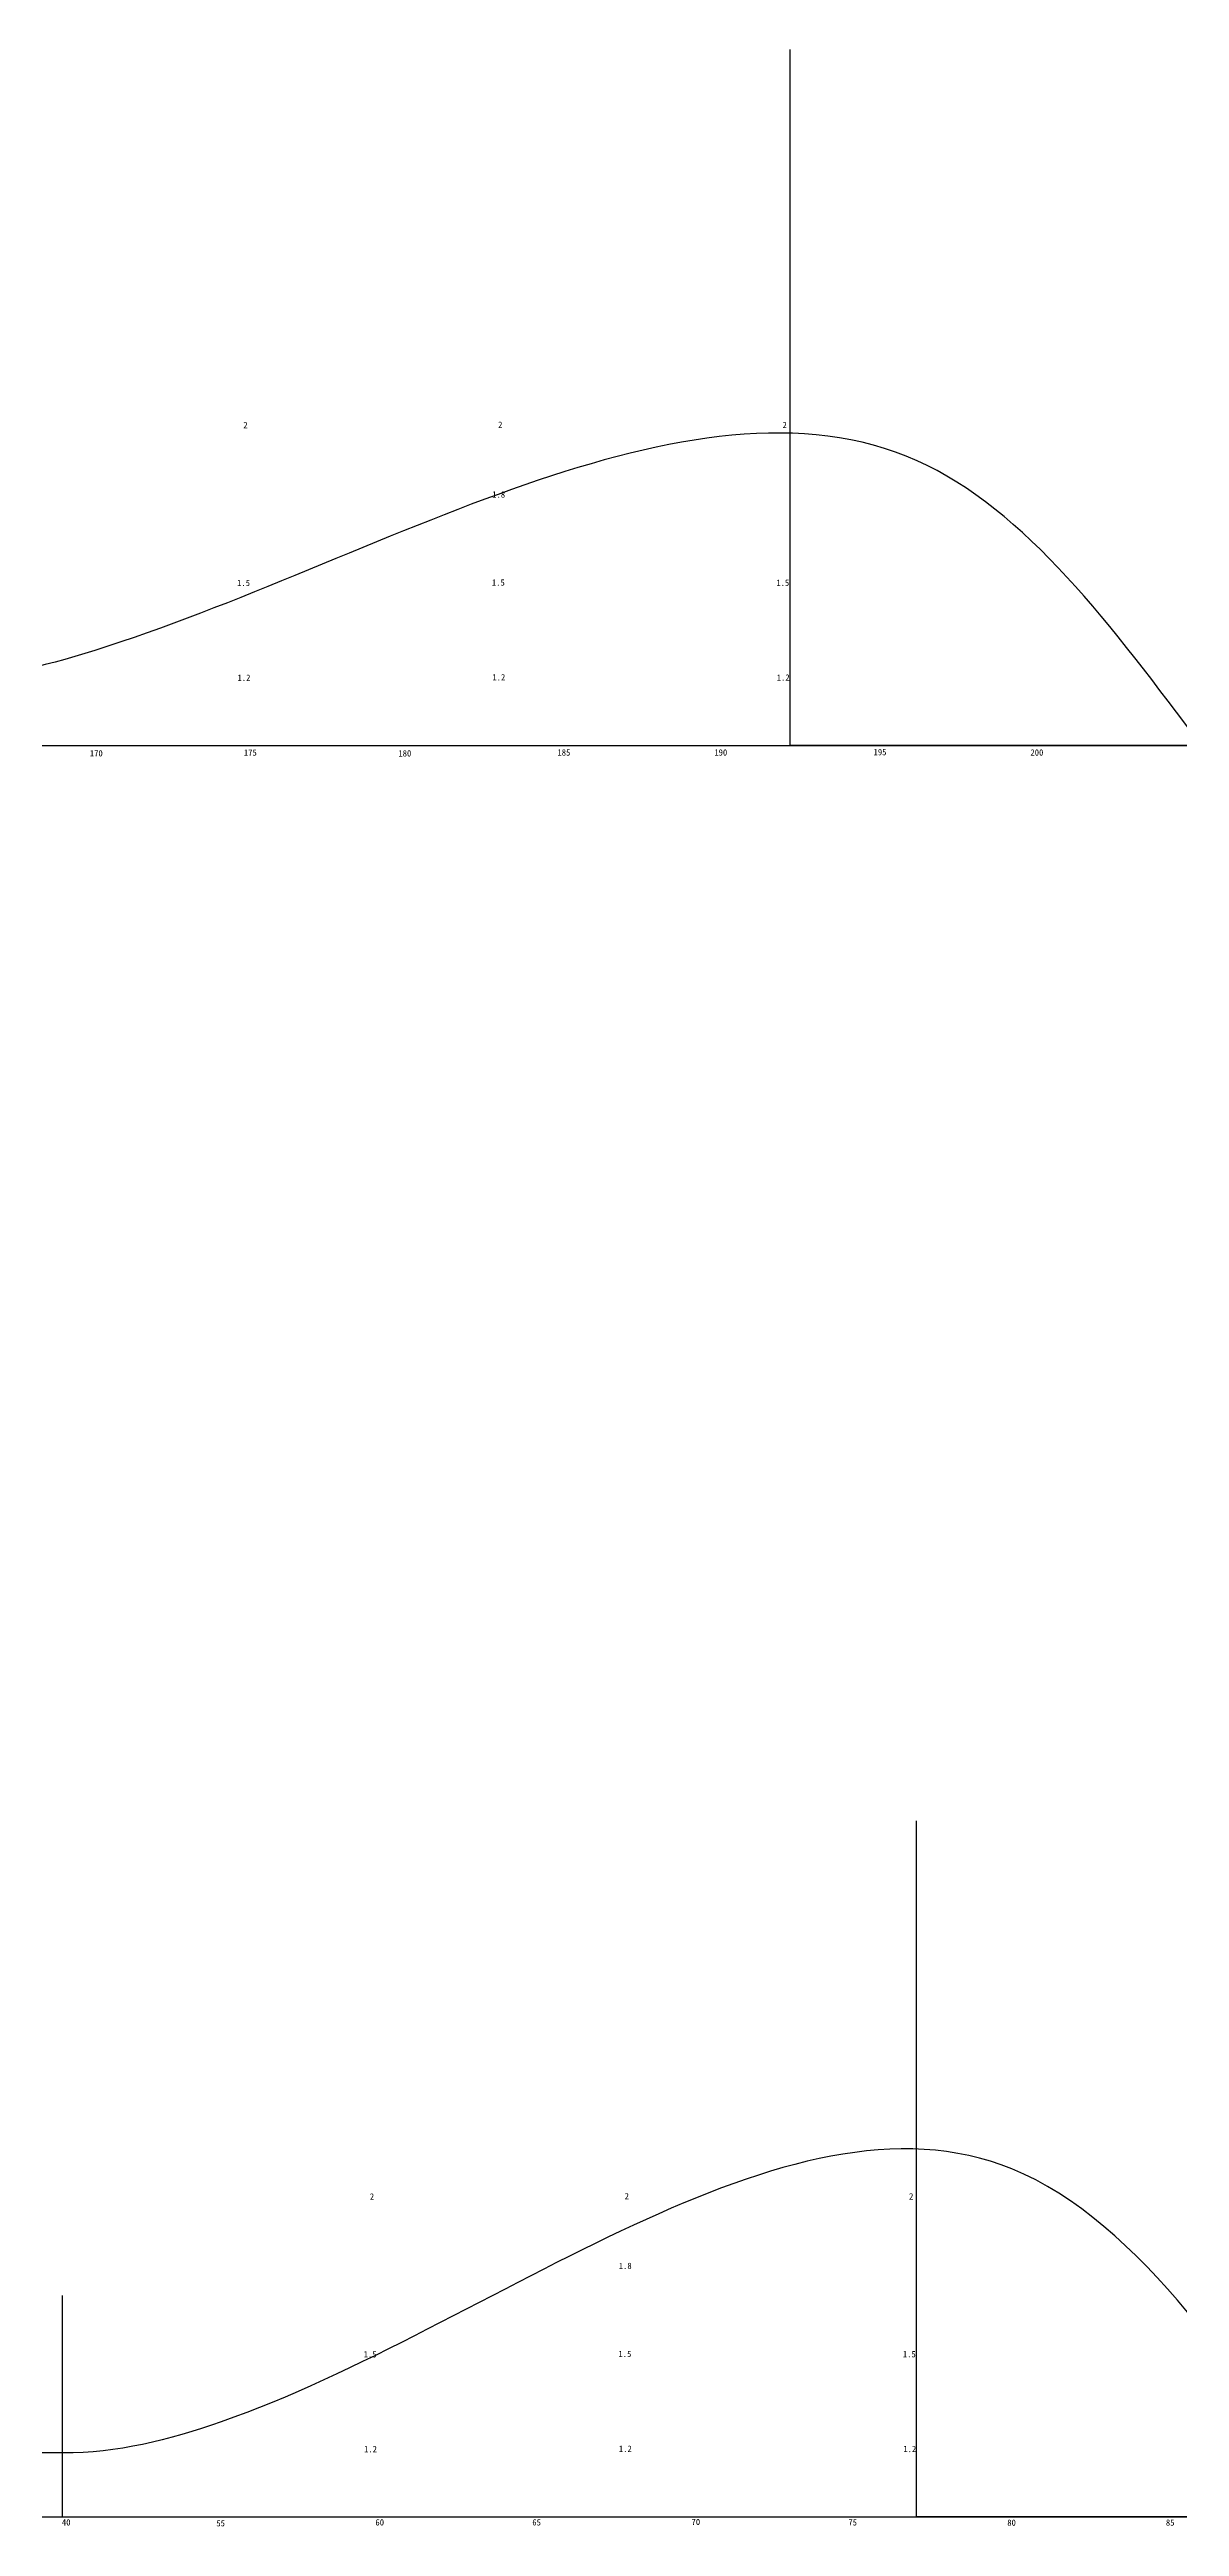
# Model space of a CAD drawing. Header units: millimetres. Extents: x 199 to 558, y 146 to 328.
# Drawn here: x 242.6 to 278.3, y 146.7 to 225 of the extents above; entities that cross this region are included whole.
import ezdxf

# ---------------------------------------------------------------- set-up
doc = ezdxf.new("R2010")
doc.units = ezdxf.units.MM
doc.styles.get("Standard").update_dxf_attribs({"font": ''})
doc.styles.get('Standard').set_extended_font_data('SimSun')

msp = doc.modelspace()

# ---------------------------------------------------------------- linework, layer by layer
for p, q in [((266.013, 203.002), (266.013, 225.002)), ((218, 203.002), (292.013, 203.002)), ((239.013, 203.002), (279.013, 203.002)), ((279.013, 203.002), (266.013, 203.002)), ((268.968, 203.002), (273.968, 203.002)), ((270.013, 147.002), (270.013, 169.002)), ((243.013, 147.002), (243.013, 154.002)), ((243.031, 149.021), (237.971, 149.021)), ((222, 147.002), (296.013, 147.002)), ((243.013, 147.002), (283.013, 147.002)), ((283.013, 147.002), (270.013, 147.002)), ((272.968, 147.002), (277.968, 147.002))]:
    msp.add_line(p, q)
at = {"color": 1, "start_tangent": (-0.552338, 0.83362)}
msp.add_spline([(279.013, 203.002), (270.027, 212.002), (244.033, 206.004), (239.031, 205.007), (237.027, 205.007)], degree=3, dxfattribs=at)
at = {"color": 1, "start_tangent": (-0.51705, 0.855955), "end_tangent": (-1, 0)}
msp.add_spline([(283.013, 147.002), (273.027, 158.002), (248.033, 150.004), (243.031, 149.021)], degree=3, dxfattribs=at)

# ---------------------------------------------------------------- texts
at = {"char_height": 0.2, "width": 2, "attachment_point": 1}
for s, insert in [('2', (248.73, 213.229)), ('2', (256.785, 213.241)), ('2', (265.776, 213.234)), ('1.8', (256.599, 211.037)), ('1.5', (248.534, 208.241)), ('1.5', (256.589, 208.254)), ('1.5', (265.579, 208.246)), ('1.2', (248.547, 205.244)), ('1.2', (256.602, 205.256)), ('1.2', (265.593, 205.249)), ('170', (243.879, 202.854)), ('175', (248.749, 202.879)), ('180', (253.632, 202.852)), ('185', (258.66, 202.88)), ('190', (263.62, 202.88)), ('195', (268.653, 202.892)), ('200', (273.612, 202.88)), ('2', (252.73, 157.229)), ('2', (260.785, 157.241)), ('2', (269.776, 157.234)), ('1.8', (260.599, 155.037)), ('1.5', (252.534, 152.241)), ('1.5', (260.589, 152.254)), ('1.5', (269.579, 152.246)), ('1.2', (252.547, 149.244)), ('1.2', (260.602, 149.256)), ('1.2', (269.593, 149.249)), ('40', (242.995, 146.928)), ('55', (247.878, 146.902)), ('60', (252.907, 146.929)), ('65', (257.866, 146.929)), ('70', (262.9, 146.942)), ('75', (267.858, 146.929)), ('80', (272.88, 146.919)), ('85', (277.894, 146.922))]:
    msp.add_mtext(s, dxfattribs=dict(at, insert=insert))

doc.saveas('drawing.dxf')
